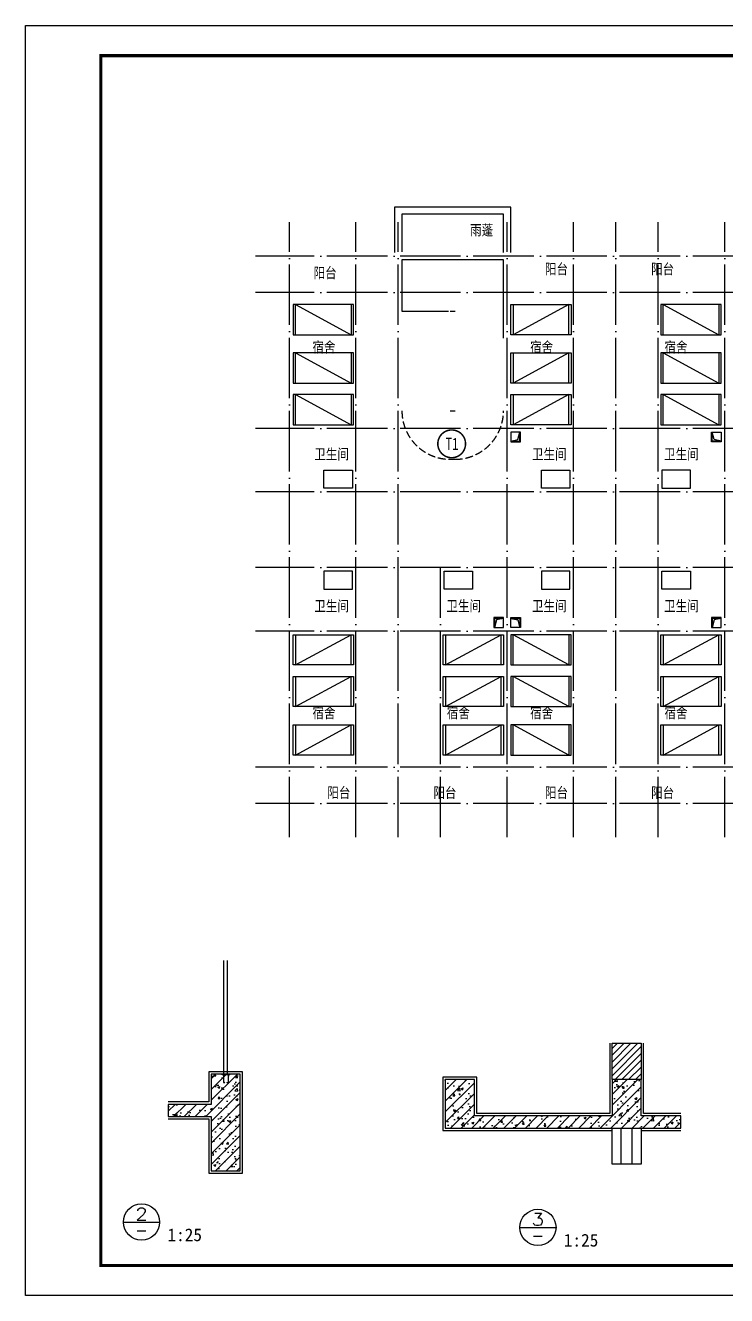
# Model space of a CAD drawing. Extents: x -695846 to 822170, y -413475 to 397179.
# Drawn here: x 399820 to 423014, y -20509 to 21491 of the extents above; entities that cross this region are included whole.
import ezdxf
from ezdxf.enums import TextEntityAlignment as Align

# ---------------------------------------------------------------- set-up
doc = ezdxf.new("R2010")
doc.units = 0
doc.header["$LTSCALE"] = 1000
doc.header["$MEASUREMENT"] = 0
doc.linetypes.add('DASH', pattern=[0.35, 0.25, -0.1])
doc.linetypes.add('DOTE', pattern=[2.42, 2, -0.2, 0.02, -0.2])
for name, color, linetype in [('001-栏杆', 163, 'Continuous'), ('A-立面阳台栏杆', 157, 'Continuous'), ('A-详图', 151, 'Continuous'), ('DOTE', 1, 'DOTE'), ('LVTRY', 6, 'Continuous'), ('PUB_DIM', 3, 'Continuous'), ('PUB_TEXT', 7, 'Continuous'), ('STAIR', 2, 'Continuous'), ('T-图框-175', 175, 'Continuous'), ('WINDOW', 4, 'Continuous')]:
    doc.layers.add(name, color=color, linetype=linetype)
doc.styles.add('-黑体', font='simhei.ttf', dxfattribs={"width": 0.8})
doc.styles.add('COMP', font='complex_.ttf', dxfattribs={"bigfont": 'hztxt'})

# ---------------------------------------------------------------- blocks, each defined once
blk = doc.blocks.new('15w1e35rwe')
at = {"layer": 'LVTRY'}
for points in [[(592286, 135026), (593226, 135026), (593226, 134426), (592286, 134426)], [(594246, 133166), (594246, 133491), (593921, 133491), (593921, 133166)], [(594246, 133166), (594246, 133466), (593946, 133466), (593946, 133166)]]:
    blk.add_lwpolyline(points, close=True, dxfattribs=at)
blk.add_lwpolyline([(594246, 133466), (594012, 133412), (593946, 133166)], dxfattribs=at)
blk = doc.blocks.new('$plan$00002356')
at = {"layer": 'LVTRY', "color": 250}
for p, q in [((0, -1920), (1000, -80)), ((0, -80), (1000, -80)), ((1000, -1920), (0, -1920))]:
    blk.add_line(p, q, dxfattribs=at)
blk.add_lwpolyline([(0, 0), (0, -2000), (1000, -2000), (1000, 0)], close=True, dxfattribs=at)
blk = doc.blocks.new('A$Cf8d6b2ec')
at = {"const_width": 50}
blk.add_lwpolyline([(918, 459, 1), (0, 459, 1)], format="xyb", close=True, dxfattribs=at)
at = {"layer": 'PUB_TEXT', "style": '-黑体', "width": 0.8}
blk.add_text('T1', height=400, dxfattribs=at).set_placement((254, 258, -343))
blk = doc.blocks.new('_INDEX')
blk.add_line((-0.5, 0), (0.5, 0))
blk.add_circle((0, 0), 0.5)
at = {"style": 'COMP'}
for tag, width, p, p2 in [('1', 1.388087, (-0.17, 0.05), (0.17, 0.05)), ('-', 0.84274, (-0.17, -0.39), (0.17, -0.39))]:
    blk.add_attdef(tag, text='', height=0.34, dxfattribs=dict(at, width=width)).set_placement(p, p2, align=Align.FIT)
blk = doc.blocks.new('A$Cb9a38ce4')
at = {"layer": 'STAIR'}
for p, q in [((3360, 6700), (0, 6700)), ((0, 6700), (0, 5000)), ((3360, 4100), (3360, 6700)), ((0, 5000), (1540, 5000)), ((1600, 5000), (1760, 5000)), ((1600, 1700), (1760, 1700))]:
    blk.add_line(p, q, dxfattribs=at)
at = {"layer": 'STAIR', "color": 9, "linetype": 'DASH'}
blk.add_line((1600, 100), (1760, 100), dxfattribs=at)
for points in [[(0, 1700, 0.414214), (1600, 100)], [(3360, 1700, -0.414214), (1760, 100)]]:
    blk.add_lwpolyline(points, format="xyb", dxfattribs=at)

msp = doc.modelspace()

# ---------------------------------------------------------------- hatches: boundary and pattern name
h = msp.add_hatch()
h.set_pattern_fill('ANSI31', color=8, scale=100)
h.set_pattern_definition([(45, (-141105.13, -268019.16), (-112.2532, 112.2532), [])])
h.paths.add_polyline_path([(419230, -12167), (420190, -12167), (420190, -13367), (419230, -13367)])
h = msp.add_hatch()
h.set_pattern_fill('钢筋混凝土', color=8, scale=100)
h.set_pattern_definition([(45, (-141126.88, -268046.4), (-176.7767, 176.7767), []), (50, (-141126.9, -268046.4), (717.2602, -62.75213), [75, -825]), (355, (-141126.9, -268046.4), (-138.7513, 752.1921), [60, -660]), (100.4514, (-141067.1, -268051.6), (578.5094, 689.43954), [63.7402, -701.1421]), (46.1842, (-141126.9, -267846.4), (1067.241, -165.519), [112.5, -1237.5]), (96.6356, (-141037.9, -267860.2), (934.6627, 974.1179), [95.6103, -1051.713]), (351.1842, (-141126.9, -267846.4), (934.662, 974.1186), [90, -990]), (21, (-141026.9, -267896.4), (596.90705, -402.6189), [75, -825]), (326, (-141026.9, -267896.4), (243.3153, 725.15005), [60, -660]), (71.4514, (-140977.14, -267929.95), (840.2226, 322.5305), [63.7402, -701.1421]), (37.5, (-141126.88, -268046.4), (12.15986, 332.89385), [0, -652, 0, -670, 0, -662.5]), (7.5, (-141126.88, -268046.4), (263.06954, 394.41171), [0, -382, 0, -637, 0, -252.5]), (327.5, (-141349.88, -268046.4), (533.82244, -22.55487), [0, -250, 0, -780, 0, -1035]), (317.5, (-141449.9, -268046.4), (583.18617, 100.105), [0, -325, 0, -518, 0, -735])])
h.paths.add_polyline_path([(405966, -16385), (406926, -16385), (406926, -13185), (405966, -13185), (405966, -14185), (404543, -14185), (404543, -14585), (405966, -14585)])
h = msp.add_hatch()
h.set_pattern_fill('钢筋混凝土', color=8, scale=100)
h.set_pattern_definition([(45, (-141105.13, -268019.16), (-176.7767, 176.7767), []), (50, (-141105.1, -268019.16), (717.2602, -62.75213), [75, -825]), (355, (-141105.1, -268019.16), (-138.7513, 752.1921), [60, -660]), (100.4514, (-141045.36, -268024.4), (578.5094, 689.43954), [63.7402, -701.1421]), (46.1842, (-141105.1, -267819.16), (1067.241, -165.519), [112.5, -1237.5]), (96.6356, (-141016.2, -267833), (934.6627, 974.1179), [95.6103, -1051.713]), (351.1842, (-141105.1, -267819.2), (934.662, 974.1186), [90, -990]), (21, (-141005.1, -267869.16), (596.90705, -402.6189), [75, -825]), (326, (-141005.1, -267869.16), (243.3153, 725.15005), [60, -660]), (71.4514, (-140955.4, -267902.7), (840.2226, 322.5305), [63.7402, -701.1421]), (37.5, (-141105.13, -268019.16), (12.15986, 332.89385), [0, -652, 0, -670, 0, -662.5]), (7.5, (-141105.13, -268019.16), (263.06954, 394.41171), [0, -382, 0, -637, 0, -252.5]), (327.5, (-141328.13, -268019.16), (533.82244, -22.55487), [0, -250, 0, -780, 0, -1035]), (317.5, (-141428.13, -268019.16), (583.18617, 100.105), [0, -325, 0, -518, 0, -735])])
h.paths.add_polyline_path([(421504, -14967), (421504, -14567), (420190, -14567), (420190, -13367), (419230, -13367), (419230, -14567), (414670, -14567), (414670, -13367), (413710, -13367), (413710, -14967)])
at = {"layer": '001-栏杆'}
h = msp.add_hatch(dxfattribs=at)
h.set_pattern_fill('ANSI31', color=256, scale=16, style=0)
h.set_pattern_definition([(135, (1512499.578, -1787966.243), (17.96051224, 17.96051224), [])])
h.paths.add_polyline_path([(406326, -13185), (406326, -13209), (406566, -13209), (406566, -13185)])

# ---------------------------------------------------------------- linework, layer by layer
for points in [[(415874, 13985), (415874, 15485), (412034, 15485), (412034, 13985), (412034, 13985)], [(415634, 13985), (415634, 15245), (412274, 15245), (412274, 14002)], [(419150, -12167), (419150, -14487), (414750, -14487), (414750, -13287), (413630, -13287), (413630, -15047), (419230, -15047)], [(421504, -14487), (420270, -14487), (420270, -12167)], [(404543, -14665), (405886, -14665), (405886, -16465), (407006, -16465), (407006, -13105), (405886, -13105), (405886, -14105), (404543, -14105)], [(420190, -15047), (421504, -15047)]]:
    msp.add_lwpolyline(points)
for p, q in [((406370, -13209), (406370, -13449)), ((406523, -13209), (406523, -13449))]:
    msp.add_line(p, q, dxfattribs=at)
msp.add_lwpolyline([(406326, -13209), (406326, -13185), (406566, -13185), (406566, -13209)], close=True, dxfattribs=at)
for centre in [(406392, -13449), (406501, -13449)]:
    msp.add_arc(centre, 21.8, 180, 0, dxfattribs=at)
at = {"layer": 'A-立面阳台栏杆'}
for points in [[(406386, -13185), (406386, -9425)], [(406506, -13185), (406506, -9425)]]:
    msp.add_lwpolyline(points, dxfattribs=at)
at = {"layer": 'A-详图'}
for points in [[(419230, -12167), (420190, -12167), (420190, -13367), (419230, -13367)], [(405966, -16385), (406926, -16385), (406926, -13185), (405966, -13185), (405966, -14185), (404543, -14185), (404543, -14585), (405966, -14585)]]:
    msp.add_lwpolyline(points, close=True, dxfattribs=at)
msp.add_lwpolyline([(421504, -14967), (421504, -14567), (420190, -14567), (420190, -13367), (419230, -13367), (419230, -14567), (414670, -14567), (414670, -13367), (413710, -13367), (413710, -14967), (421504, -14967)], dxfattribs=at)
at = {"layer": 'DOTE'}
for p, q in [((408554, -5355), (408554, 14985)), ((410754, -5355), (410754, 14985)), ((412154, -5355), (412154, 14985)), ((415754, -5355), (415754, 14985)), ((417954, -5355), (417954, 14985)), ((419354, -5355), (419354, 14985)), ((420754, -5355), (420754, 14985)), ((422954, -5355), (422954, 14985)), ((445674, 13865), (407434, 13865)), ((445674, 12665), (407434, 12665)), ((445674, 8165), (407434, 8165)), ((445674, 6065), (407434, 6065)), ((445674, 3565), (407434, 3565)), ((413554, -5355), (413554, 3565)), ((445674, 1465), (407434, 1465)), ((445674, -3035), (407434, -3035)), ((445674, -4235), (407434, -4235))]:
    msp.add_line(p, q, dxfattribs=at)
at = {"layer": 'LVTRY'}
for points in [[(410634, 6185), (409694, 6185), (409694, 6785), (410634, 6785)], [(410634, 3445), (409694, 3445), (409694, 2845), (410634, 2845)]]:
    msp.add_lwpolyline(points, close=True, dxfattribs=at)
at = {"layer": 'T-图框-175'}
msp.add_lwpolyline([(399820, -20509), (399820, 21491), (459220, 21491), (459220, -20509)], close=True, dxfattribs=at)
at = {"layer": 'T-图框-175', "const_width": 100}
msp.add_lwpolyline([(402320, -19509), (458220, -19509), (458220, 20491), (402320, 20491)], close=True, dxfattribs=at)
at = {"layer": 'WINDOW'}
msp.add_lwpolyline([(419230, -14967), (420190, -14967), (420190, -16167), (419230, -16167)], close=True, dxfattribs=at)
for points in [[(419530, -16167), (419530, -14967)], [(419890, -16167), (419890, -14967)]]:
    msp.add_lwpolyline(points, dxfattribs=at)

# ---------------------------------------------------------------- block references
for name, p in [('A$Cb9a38ce4', (412274, 7045)), ('A$Cf8d6b2ec', (413461, 7197)), ('15w1e35rwe', (-178612, -131581)), ('15w1e35rwe', (-171412, -131581))]:
    msp.add_blockref(name, p)
for name, p, rotation in [('$plan$00002356', (410674, 12265), 270.0000000515373), ('$plan$00002356', (422834, 12265, -343), 270.0000000515373), ('$plan$00002356', (410674, 10665), 270.0000000515373), ('$plan$00002356', (422834, 10665, -343), 270.0000000515373), ('$plan$00002356', (410674, 9285), 270.0000000515373), ('$plan$00002356', (422834, 9285, -343), 270.0000000515373), ('15w1e35rwe', (1010119, 141211), 180), ('$plan$00002356', (415874, 345, -343), 90.00000005153728), ('$plan$00002356', (415874, -1035, -343), 90.00000005153728), ('$plan$00002356', (415874, -2635, -343), 90.00000005153728)]:
    msp.add_blockref(name, p, dxfattribs=dict(rotation=rotation))
at = {"xscale": -1}
for name, p, rotation in [('$plan$00002356', (415874, 12265, -343), 89.9999999484625), ('$plan$00002356', (415874, 10665, -343), 89.9999999484625), ('$plan$00002356', (415874, 9285, -343), 89.9999999484625), ('15w1e35rwe', (-171412, 141211), 180), ('$plan$00002356', (410674, 345), 269.9999999484625), ('$plan$00002356', (415634, 345, -343), 269.9999999484625), ('$plan$00002356', (422834, 345, -343), 269.9999999484625), ('$plan$00002356', (410674, -1035), 269.9999999484625), ('$plan$00002356', (415634, -1035, -343), 269.9999999484625), ('$plan$00002356', (422834, -1035, -343), 269.9999999484625), ('$plan$00002356', (410674, -2635), 269.9999999484625), ('$plan$00002356', (415634, -2635, -343), 269.9999999484625), ('$plan$00002356', (422834, -2635, -343), 269.9999999484625)]:
    msp.add_blockref(name, p, dxfattribs=dict(at, rotation=rotation))
msp.add_blockref('15w1e35rwe', (1010119, -131581), dxfattribs=at)
at = {"layer": 'PUB_DIM'}
ref = msp.add_blockref('_INDEX', (403661, -18076), dxfattribs=dict(at, xscale=1200, yscale=1200, zscale=1200))
ref.add_attrib('1', '2', dxfattribs={"layer": '0', "height": 408, "style": 'COMP', "width": 1.049113}).set_placement((403457, -18016), (403865, -18016), align=Align.FIT)
ref.add_attrib('-', '-', dxfattribs={"layer": '0', "height": 408, "style": 'COMP', "width": 0.84274}).set_placement((403457, -18544), (403865, -18544), align=Align.FIT)
ref = msp.add_blockref('_INDEX', (416771, -18254), dxfattribs=dict(at, xscale=1200, yscale=1200, zscale=1200))
ref.add_attrib('1', '3', dxfattribs={"layer": '0', "height": 408, "style": 'COMP', "width": 1.049113}).set_placement((416567, -18194), (416975, -18194), align=Align.FIT)
ref.add_attrib('-', '-', dxfattribs={"layer": '0', "height": 408, "style": 'COMP', "width": 0.84274}).set_placement((416567, -18722), (416975, -18722), align=Align.FIT)

# ---------------------------------------------------------------- texts
at = {"layer": 'PUB_TEXT', "style": '-黑体', "width": 0.8}
for s, p in [('雨蓬', (414529, 14549, -343)), ('阳台', (409352, 13133, -343)), ('阳台', (417006, 13260, -343)), ('阳台', (420515, 13260, -343)), ('宿舍', (409315, 10678, -343)), ('宿舍', (416515, 10678, -343)), ('宿舍', (420959, 10678, -343)), ('卫生间', (409376, 7142, -343)), ('卫生间', (416576, 7142, -343)), ('卫生间', (420945, 7142, -343)), ('卫生间', (409376, 2120, -343)), ('卫生间', (413745, 2120, -343)), ('卫生间', (416576, 2120, -343)), ('卫生间', (420945, 2120, -343)), ('宿舍', (409315, -1418, -343)), ('宿舍', (413759, -1418, -343)), ('宿舍', (416515, -1418, -343)), ('宿舍', (420959, -1418, -343)), ('阳台', (409806, -4056, -343)), ('阳台', (413315, -4056, -343)), ('阳台', (417006, -4056, -343)), ('阳台', (420515, -4056, -343))]:
    msp.add_text(s, height=350, dxfattribs=at).set_placement(p)
at = {"layer": 'PUB_TEXT', "style": '-黑体'}
for p in [(404518, -18709), (417628, -18887)]:
    msp.add_text('1:25', height=420, dxfattribs=at).set_placement(p)

doc.saveas('drawing.dxf')
